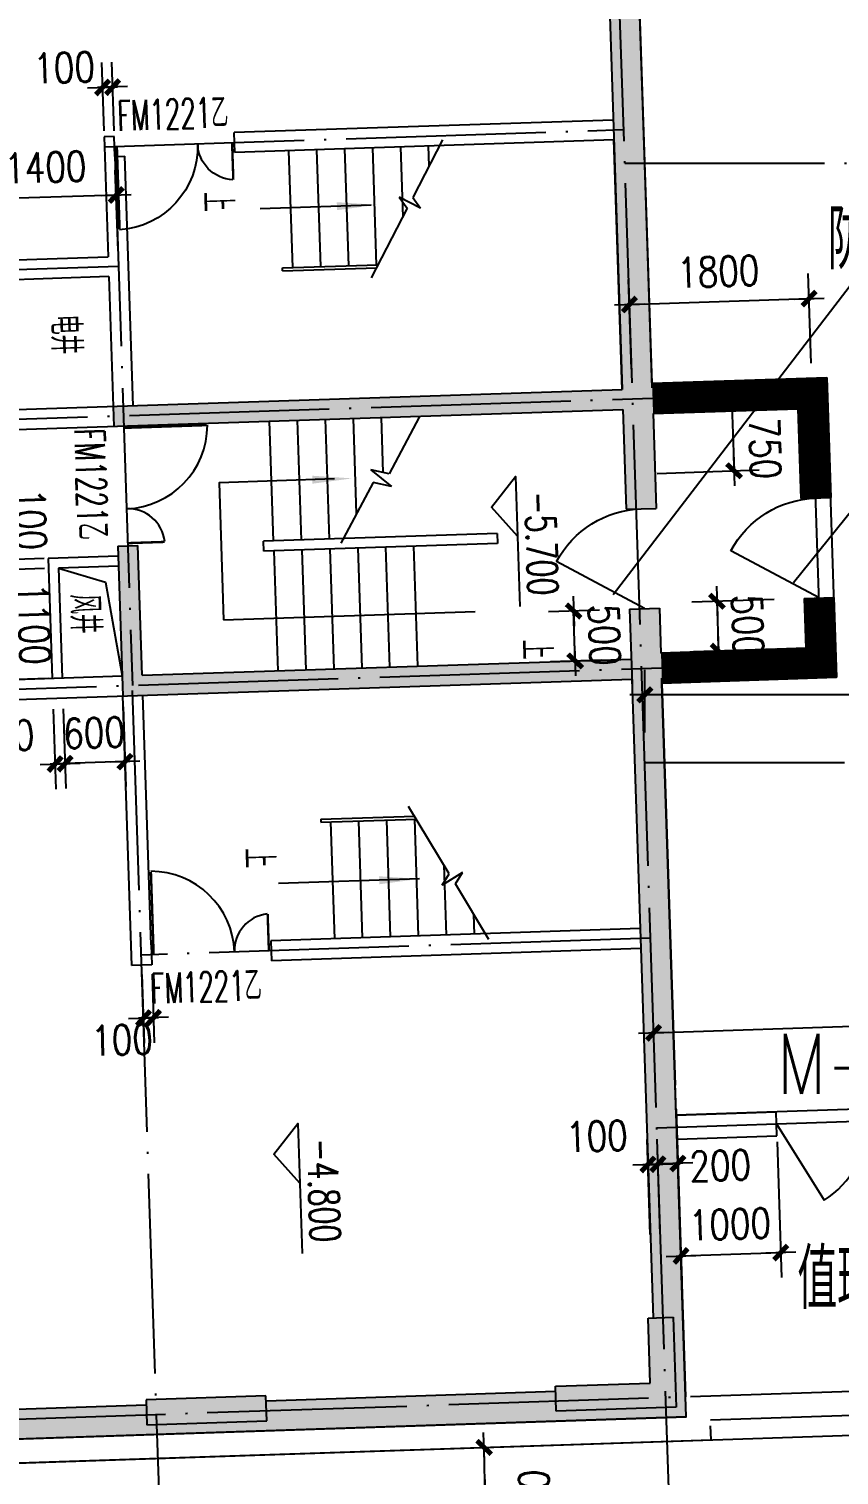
# Model space of a CAD drawing. Extents: x 634182 to 802382, y -1101880 to -864080.
# Drawn here: x 659733 to 667845, y -1014399 to -999921 of the extents above; entities that cross this region are included whole.
import ezdxf
from ezdxf.enums import TextEntityAlignment as Align

# ---------------------------------------------------------------- set-up
doc = ezdxf.new("R2010")
doc.units = 0
doc.header["$LTSCALE"] = 1000
doc.header["$MEASUREMENT"] = 0
doc.linetypes.add('DOTE', pattern=[2.42, 2, -0.2, 0.02, -0.2])
doc.layers.get('0').update_dxf_attribs({"linetype": 'CONTINUOUS'})
doc.layers.get('DEFPOINTS').update_dxf_attribs({"linetype": 'CONTINUOUS'})
for name, color, linetype in [('21', 21, 'CONTINUOUS'), ('AXIS', 3, 'CONTINUOUS'), ('DOTE', 1, 'DOTE'), ('LVTRY', 23, 'CONTINUOUS'), ('PUB_DIM', 3, 'CONTINUOUS'), ('PUB_TEXT', 7, 'CONTINUOUS'), ('STAIR', 2, 'CONTINUOUS'), ('TEXT1', 7, 'CONTINUOUS'), ('WALL', 191, 'CONTINUOUS'), ('WEN', 4, 'CONTINUOUS'), ('WINDOW', 2, 'CONTINUOUS'), ('WINDOW_TEXT', 6, 'CONTINUOUS'), ('防火分區线', 2, 'CONTINUOUS'), ('防火门', 7, 'CONTINUOUS')]:
    doc.layers.add(name, color=color, linetype=linetype)
doc.styles.add('DIM_FONT', font='simplex.shx', dxfattribs={"width": 0.8})
doc.styles.add('SIMPLEX', font='SIMPLEX.SHX')
doc.styles.add('Z', font='romans', dxfattribs={"width": 0.8, "bigfont": 'z'})
doc.dimstyles.new('DIMN', dxfattribs={"dimtxt": 300, "dimasz": 1, "dimexe": 250, "dimexo": 300, "dimgap": 150, "dimtad": 1, "dimdec": 0, "dimzin": 0, "dimdsep": 46, "dimtxsty": 'DIM_FONT', "dimblk": '_DIMX', "dimblk1": '_DIMX', "dimblk2": '_DIMX', "dimcen": 2.5, "dimclrt": 7, "dimadec": 0, "dimazin": 0, "dimtfac": 1, "dimtdec": 0, "dimtix": 1, "dimtmove": 2, "dimatfit": 3, "dimldrblk": '_DIMX', "dimfxl": 0, "dimtolj": 1, "dimtzin": 0, "dimarcsym": 0})

# ---------------------------------------------------------------- blocks, each defined once
blk = doc.blocks.new('M_A17ORW')
at = {"const_width": 0.02}
for points in [[(-0.481, -0.001), (-0.481, -0.308)], [(0.481, 0.001), (0.481, -0.691)]]:
    blk.add_lwpolyline(points, dxfattribs=at)
for centre, radius, start, end in [((-0.501, -0.003), 0.307, 274.2492, 0.2101), ((0.505, 0.002), 0.699, 180.2762, 268.0603)]:
    blk.add_arc(centre, radius, start, end)
blk = doc.blocks.new('_A2AKO')
at = {"const_width": 0.02}
for points in [[(-0.481, -0.001), (-0.481, -0.308)], [(0.481, 0.001), (0.481, -0.691)]]:
    blk.add_lwpolyline(points, dxfattribs=at)
for centre, radius, start, end in [((-0.501, -0.003), 0.307, 274.2492, 0.2101), ((0.505, 0.002), 0.699, 180.2762, 268.0603)]:
    blk.add_arc(centre, radius, start, end)
blk = doc.blocks.new('_DIMX')
blk.add_line((-150, 0), (150, 0))
at = {"const_width": 50}
blk.add_lwpolyline([(-70, -70), (70, 70)], dxfattribs=at)
blk = doc.blocks.new('*D1100')
at = {"color": 0, "linetype": 'ByBlock'}
for p, q in [((660865, -1009388), (660888, -1010074)), ((660966, -1009385), (660988, -1010071)), ((660879, -1009824), (660878, -1009824)), ((660880, -1009824), (660980, -1009821)), ((660880, -1009824), (660980, -1009821)), ((660981, -1009821), (660982, -1009821))]:
    blk.add_line(p, q, dxfattribs=at)
at = {"layer": 'DEFPOINTS', "color": 0, "linetype": 'ByBlock'}
for p in [(660856, -1009088), (660956, -1009085), (660980, -1009821)]:
    blk.add_point(p, dxfattribs=at)
at = {"color": 0, "linetype": 'ByBlock'}
for p, rotation in [((660880, -1009824), 1.900000000153535), ((660980, -1009821), 181.9000000001535)]:
    blk.add_blockref('_DIMX', p, dxfattribs=dict(at, rotation=rotation))
at = {"color": 7, "linetype": 'ByBlock', "insert": (660665, -1010042), "char_height": 300, "attachment_point": 5, "rotation": 1.9, "style": 'DIM_FONT'}
blk.add_mtext('\\A1;100', dxfattribs=at)
blk = doc.blocks.new('*D1101')
at = {"color": 0, "linetype": 'ByBlock'}
for p, q in [((660485, -1000943), (660463, -1000257)), ((660585, -1000940), (660563, -1000254)), ((660470, -1000507), (660469, -1000507)), ((660471, -1000507), (660571, -1000504)), ((660471, -1000507), (660571, -1000504)), ((660572, -1000504), (660573, -1000504))]:
    blk.add_line(p, q, dxfattribs=at)
at = {"layer": 'DEFPOINTS', "color": 0, "linetype": 'ByBlock'}
for p in [(660571, -1000504), (660495, -1001243), (660595, -1001240)]:
    blk.add_point(p, dxfattribs=at)
at = {"color": 0, "linetype": 'ByBlock'}
for p, rotation in [((660471, -1000507), 1.900000000018123), ((660571, -1000504), 181.9000000000181)]:
    blk.add_blockref('_DIMX', p, dxfattribs=dict(at, rotation=rotation))
at = {"color": 7, "linetype": 'ByBlock', "insert": (660085, -1000309), "char_height": 300, "attachment_point": 5, "rotation": 1.9, "style": 'DIM_FONT'}
blk.add_mtext('\\A1;100', dxfattribs=at)
blk = doc.blocks.new('*D1109')
at = {"color": 0, "linetype": 'ByBlock'}
for p, q in [((659226, -1002187), (659199, -1001381)), ((660625, -1002141), (660598, -1001334)), ((660606, -1001584), (659208, -1001630))]:
    blk.add_line(p, q, dxfattribs=at)
at = {"layer": 'DEFPOINTS', "color": 0, "linetype": 'ByBlock'}
for p in [(659207, -1001630), (660635, -1002441), (659236, -1002487)]:
    blk.add_point(p, dxfattribs=at)
at = {"color": 0, "linetype": 'ByBlock'}
for p, rotation in [((659207, -1001630), 181.8999999999922), ((660607, -1001584), 1.899999999992223)]:
    blk.add_blockref('_DIMX', p, dxfattribs=dict(at, rotation=rotation))
at = {"color": 7, "linetype": 'ByBlock', "insert": (659897, -1001307), "char_height": 300, "attachment_point": 5, "rotation": 1.9, "style": 'DIM_FONT'}
blk.add_mtext('\\A1;1400', dxfattribs=at)
blk = doc.blocks.new('_ARROW')
blk.add_solid([(0, 0), (-1, 0.1), (-1, -0.1)])
blk = doc.blocks.new('*D1112')
at = {"color": 0, "linetype": 'ByBlock'}
for p, q in [((659887, -1005224), (659213, -1005247)), ((659890, -1005324), (659216, -1005347)), ((659463, -1005237), (659463, -1005236)), ((659463, -1005238), (659466, -1005338)), ((659463, -1005238), (659466, -1005338)), ((659466, -1005339), (659466, -1005340))]:
    blk.add_line(p, q, dxfattribs=at)
at = {"layer": 'DEFPOINTS', "color": 0, "linetype": 'ByBlock'}
for p in [(660186, -1005214), (659466, -1005338), (660190, -1005314)]:
    blk.add_point(p, dxfattribs=at)
at = {"color": 0, "linetype": 'ByBlock'}
for p, rotation in [((659463, -1005238), 271.9000000000567), ((659466, -1005338), 91.90000000005669)]:
    blk.add_blockref('_DIMX', p, dxfattribs=dict(at, rotation=rotation))
at = {"color": 7, "linetype": 'ByBlock', "insert": (659749, -1004832), "char_height": 300, "attachment_point": 5, "rotation": 271.9, "style": 'DIM_FONT'}
blk.add_mtext('\\A1;100', dxfattribs=at)
blk = doc.blocks.new('*D1114')
at = {"color": 0, "linetype": 'ByBlock'}
for p, q in [((660077, -1006727), (660104, -1007527)), ((660677, -1006707), (660703, -1007507)), ((660094, -1007277), (660093, -1007277)), ((660695, -1007257), (660095, -1007277)), ((660696, -1007257), (660697, -1007257))]:
    blk.add_line(p, q, dxfattribs=at)
at = {"layer": 'DEFPOINTS', "color": 0, "linetype": 'ByBlock'}
for p in [(660067, -1006427), (660667, -1006407), (660095, -1007277)]:
    blk.add_point(p, dxfattribs=at)
at = {"color": 0, "linetype": 'ByBlock'}
for p, rotation in [((660095, -1007277), 1.900000000020034), ((660695, -1007257), 181.90000000002)]:
    blk.add_blockref('_DIMX', p, dxfattribs=dict(at, rotation=rotation))
at = {"color": 7, "linetype": 'ByBlock', "insert": (660385, -1006968), "char_height": 300, "attachment_point": 5, "rotation": 1.9, "style": 'DIM_FONT'}
blk.add_mtext('\\A1;600', dxfattribs=at)
blk = doc.blocks.new('*D1115')
at = {"color": 0, "linetype": 'ByBlock'}
for p, q in [((659977, -1006730), (660004, -1007531)), ((660077, -1006727), (660104, -1007527)), ((659994, -1007281), (659993, -1007281)), ((660095, -1007277), (659995, -1007281)), ((660095, -1007277), (659995, -1007281)), ((660096, -1007277), (660097, -1007277))]:
    blk.add_line(p, q, dxfattribs=at)
at = {"layer": 'DEFPOINTS', "color": 0, "linetype": 'ByBlock'}
for p in [(659967, -1006430), (660067, -1006427), (659995, -1007281)]:
    blk.add_point(p, dxfattribs=at)
at = {"color": 0, "linetype": 'ByBlock'}
for p, rotation in [((659995, -1007281), 1.900000000094942), ((660095, -1007277), 181.900000000095)]:
    blk.add_blockref('_DIMX', p, dxfattribs=dict(at, rotation=rotation))
at = {"color": 7, "linetype": 'ByBlock', "insert": (659479, -1006998), "char_height": 300, "attachment_point": 5, "rotation": 1.9, "style": 'DIM_FONT'}
blk.add_mtext('\\A1;100', dxfattribs=at)
blk = doc.blocks.new('*D1200')
at = {"color": 0, "linetype": 'ByBlock'}
for p, q in [((665955, -1011990), (665923, -1011040)), ((666054, -1011986), (666023, -1011037)), ((665930, -1011290), (665929, -1011290)), ((666031, -1011287), (665931, -1011290)), ((666031, -1011287), (665931, -1011290)), ((666032, -1011287), (666033, -1011287))]:
    blk.add_line(p, q, dxfattribs=at)
at = {"layer": 'DEFPOINTS', "color": 0, "linetype": 'ByBlock'}
for p in [(665931, -1011290), (665965, -1012289), (666064, -1012286)]:
    blk.add_point(p, dxfattribs=at)
at = {"color": 0, "linetype": 'ByBlock'}
for p, rotation in [((665931, -1011290), 1.900000000053519), ((666031, -1011287), 181.9000000000536)]:
    blk.add_blockref('_DIMX', p, dxfattribs=dict(at, rotation=rotation))
at = {"color": 7, "linetype": 'ByBlock', "insert": (665420, -1011007), "char_height": 300, "attachment_point": 5, "rotation": 1.9, "style": 'DIM_FONT'}
blk.add_mtext('\\A1;100', dxfattribs=at)
blk = doc.blocks.new('*D1201')
at = {"color": 0, "linetype": 'ByBlock'}
for p, q in [((666054, -1011986), (666023, -1011037)), ((666254, -1011980), (666223, -1011030)), ((666030, -1011287), (666029, -1011287)), ((666231, -1011280), (666031, -1011287)), ((666231, -1011280), (666031, -1011287)), ((666232, -1011280), (666233, -1011280))]:
    blk.add_line(p, q, dxfattribs=at)
at = {"layer": 'DEFPOINTS', "color": 0, "linetype": 'ByBlock'}
for p in [(666031, -1011287), (666064, -1012286), (666264, -1012280)]:
    blk.add_point(p, dxfattribs=at)
at = {"color": 0, "linetype": 'ByBlock'}
for p, rotation in [((666031, -1011287), 1.900000000040288), ((666231, -1011280), 181.9000000000403)]:
    blk.add_blockref('_DIMX', p, dxfattribs=dict(at, rotation=rotation))
at = {"color": 7, "linetype": 'ByBlock', "insert": (666655, -1011301), "char_height": 300, "attachment_point": 5, "rotation": 1.9, "style": 'DIM_FONT'}
blk.add_mtext('\\A1;200', dxfattribs=at)
blk = doc.blocks.new('_DBLK')
blk.add_line((-0.5, 0), (0, -0.866))
blk.add_arc((-0.5, 0), 1, 300, 0)
at = {"layer": 'WINDOW_TEXT', "style": 'SIMPLEX', "flags": 9}
blk.add_attdef('A', text='', height=1, dxfattribs=at).set_placement((0, 1.5), align=Align.MIDDLE)
blk = doc.blocks.new('*D1587')
at = {"color": 0, "linetype": 'ByBlock'}
for p, q in [((666225, -1011097), (666270, -1012455)), ((667225, -1011063), (667270, -1012421)), ((666262, -1012205), (667261, -1012172)), ((667262, -1012171), (667263, -1012171)), ((666261, -1012205), (666260, -1012205))]:
    blk.add_line(p, q, dxfattribs=at)
at = {"layer": 'DEFPOINTS', "color": 0, "linetype": 'ByBlock'}
for p in [(666215, -1010797), (667215, -1010764), (667261, -1012172)]:
    blk.add_point(p, dxfattribs=at)
at = {"color": 0, "linetype": 'ByBlock'}
for p, rotation in [((666262, -1012205), 1.903031130861246), ((667261, -1012172), 181.9030311308613)]:
    blk.add_blockref('_DIMX', p, dxfattribs=dict(at, rotation=rotation))
at = {"color": 7, "linetype": 'ByBlock', "insert": (666752, -1011888), "char_height": 300, "attachment_point": 5, "rotation": 1.903, "style": 'DIM_FONT'}
blk.add_mtext('\\A1;1000', dxfattribs=at)
blk = doc.blocks.new('*D1672')
at = {"color": 0, "linetype": 'ByBlock'}
for p, q in [((665900, -1006966), (665900, -1006338)), ((671904, -1006966), (671904, -1006338)), ((671903, -1006588), (665901, -1006588))]:
    blk.add_line(p, q, dxfattribs=at)
at = {"layer": 'DEFPOINTS', "color": 0, "linetype": 'ByBlock'}
for p in [(665900, -1006588), (665900, -1007266), (671904, -1007266)]:
    blk.add_point(p, dxfattribs=at)
at = {"color": 0, "linetype": 'ByBlock', "rotation": 180}
blk.add_blockref('_DIMX', (665900, -1006588), dxfattribs=at)
at = {"color": 0, "linetype": 'ByBlock'}
blk.add_blockref('_DIMX', (671904, -1006588), dxfattribs=at)
at = {"color": 7, "linetype": 'ByBlock', "insert": (668902, -1006288), "char_height": 300, "attachment_point": 5, "style": 'DIM_FONT'}
blk.add_mtext('\\A1;6003', dxfattribs=at)
blk = doc.blocks.new('*D1674')
at = {"color": 0, "linetype": 'ByBlock'}
blk.add_arc((650092, -1014594), 14206, 0.004, 1.896, dxfattribs=at)
at = {"layer": 'DEFPOINTS', "color": 0, "linetype": 'ByBlock'}
for p in [(666563, -1014048), (664295, -1014280), (650092, -1014594), (650093, -1014594), (670309, -1014594)]:
    blk.add_point(p, dxfattribs=at)
at = {"color": 0, "linetype": 'ByBlock'}
for p, rotation in [((664291, -1014123), 91.89798346441921), ((664299, -1014594), 270.0020165417326)]:
    blk.add_blockref('_DIMX', p, dxfattribs=dict(at, rotation=rotation))
at = {"color": 7, "linetype": 'ByBlock', "insert": (664788, -1014704), "char_height": 300, "attachment_point": 5, "rotation": 89.5708, "style": 'DIM_FONT'}
blk.add_mtext('\\A1;1.90', dxfattribs=at)
blk = doc.blocks.new('*D1781')
at = {"color": 0, "linetype": 'ByBlock'}
for p, q in [((665447, -1005740), (664937, -1005757)), ((665187, -1005748), (665187, -1005747)), ((665203, -1006249), (665187, -1005749)), ((665464, -1006240), (664954, -1006257)), ((665203, -1006250), (665203, -1006251))]:
    blk.add_line(p, q, dxfattribs=at)
at = {"layer": 'DEFPOINTS', "color": 0, "linetype": 'ByBlock'}
for p in [(665187, -1005749), (665747, -1005730), (665764, -1006230)]:
    blk.add_point(p, dxfattribs=at)
at = {"color": 0, "linetype": 'ByBlock'}
for p, rotation in [((665187, -1005749), 271.9000000000156), ((665203, -1006249), 91.90000000001557)]:
    blk.add_blockref('_DIMX', p, dxfattribs=dict(at, rotation=rotation))
at = {"color": 7, "linetype": 'ByBlock', "insert": (665495, -1005989), "char_height": 300, "attachment_point": 5, "rotation": 271.9, "style": 'DIM_FONT'}
blk.add_mtext('\\A1;500', dxfattribs=at)
blk = doc.blocks.new('*D1783')
at = {"color": 0, "linetype": 'ByBlock'}
for p, q in [((667195, -1005632), (666372, -1005660)), ((666622, -1005650), (666622, -1005649)), ((666622, -1005651), (666638, -1006151)), ((667211, -1006132), (666389, -1006159)), ((666638, -1006152), (666639, -1006153))]:
    blk.add_line(p, q, dxfattribs=at)
at = {"layer": 'DEFPOINTS', "color": 0, "linetype": 'ByBlock'}
for p in [(667494, -1005622), (666638, -1006151), (667511, -1006122)]:
    blk.add_point(p, dxfattribs=at)
at = {"color": 0, "linetype": 'ByBlock'}
for p, rotation in [((666622, -1005651), 271.8999999999755), ((666638, -1006151), 91.89999999997555)]:
    blk.add_blockref('_DIMX', p, dxfattribs=dict(at, rotation=rotation))
at = {"color": 7, "linetype": 'ByBlock', "insert": (666930, -1005891), "char_height": 300, "attachment_point": 5, "rotation": 271.9, "style": 'DIM_FONT'}
blk.add_mtext('\\A1;500', dxfattribs=at)

msp = doc.modelspace()

# ---------------------------------------------------------------- linework, layer by layer
for points in [[(665582.527, -1005583.456), (667990.744, -1002446.06), (670675.773, -1002446.06)], [(667387.587, -1005461.941), (668515.017, -1004066.818), (670671.751, -1004066.818)]]:
    msp.add_lwpolyline(points)
at = {"layer": '21'}
for points in [[(665977.422, -1003621.613, 300, 300, 0), (667576.285, -1003568.574, 300, 300, 0), (667611.098, -1004617.996, 300, 300, 0)], [(667644.253, -1005617.447, 300, 300, 0), (667665.804, -1006267.089, 300, 300, 0), (666066.78, -1006320.134, 300, 300, 0)]]:
    msp.add_lwpolyline(points, format="xyseb", dxfattribs=at)
for points in [[(665481.806, -997734.862), (665771.565, -997425.097), (665713.886, -1004730.83), (666013.843, -1004720.879)], [(665674.1, -1003531.49), (665680.731, -1003731.38), (660576.904, -1003700.581), (660583.535, -1003900.471)], [(660623.323, -1005099.866), (660823.213, -1005093.235), (660673.054, -1006598.987), (660866.313, -1006392.466)], [(665747.042, -1005730.28), (666046.89, -1005720.333), (666005.652, -1013525.992), (666315.446, -1013815.88)], [(660866.313, -1006392.466), (660673.054, -1006598.987), (665763.619, -1006230.005), (665770.25, -1006429.895)], [(665932.562, -1012828.191), (665982.449, -1012826.536), (665954.113, -1013477.833), (666005.652, -1013525.992)], [(666005.652, -1013525.992), (666315.376, -1013815.882), (650614.348, -1014036.574), (650324.204, -1014346.364)], [(662106.229, -1013605.481), (662114.518, -1013855.343), (660906.889, -1013645.267), (660915.178, -1013895.129)], [(665954.113, -1013477.833), (666005.652, -1013525.992), (665004.635, -1013509.331), (665006.287, -1013559.144)]]:
    msp.add_solid(points, dxfattribs=at)
at = {"layer": 'DOTE'}
for p, q in [((666254.186, -1017976.197), (665274.973, -988486.571)), ((660490.705, -1001102.141), (665687.755, -1000929.737)), ((660590.637, -1001098.826), (660769.663, -1006495.858)), ((665698.913, -1001266.093), (684662.048, -1001266.093)), ((660630.411, -1002298.167), (653858.318, -1002522.82)), ((667576.285, -1003568.574), (653908.051, -1004021.996)), ((667665.804, -1006267.089), (667576.285, -1003568.574)), ((667665.804, -1006267.089), (657771.313, -1006595.323)), ((661158.488, -1018218.823), (660769.594, -1006495.753)), ((665897.954, -1007266.093), (684662.048, -1007266.093)), ((665956.309, -1009025.177), (660859.113, -1009194.269)), ((666019.296, -1010923.414), (676408.816, -1010578.208)), ((649425.857, -1014176.244), (672108.094, -1013422.596))]:
    msp.add_line(p, q, dxfattribs=at)
at = {"layer": 'LVTRY'}
msp.add_lwpolyline([(660030.418, -1005319.644), (660498.953, -1005458.607), (660666.423, -1006399.097)], dxfattribs=at)
at = {"layer": 'PUB_DIM'}
for points in [[(663159.733, -1001684.314), (662046.84, -1001721.233)], [(662793.044, -1004426.883), (661636.829, -1004465.239), (661682.365, -1005837.903)], [(664623.783, -1005000.703), (664363.974, -1004709.157), (664603.89, -1004401.033), (664647.149, -1005705.058)], [(661682.365, -1005837.903), (664200.657, -1005754.363)], [(663643.689, -1008431.074), (662230.961, -1008477.939)], [(662444.403, -1011477.636), (662184.594, -1011186.09), (662424.51, -1010877.966), (662467.769, -1012181.992)]]:
    msp.add_lwpolyline(points, dxfattribs=at)
at = {"layer": 'STAIR'}
for p, q in [((662332.913, -1001140.929), (662371.705, -1002310.286)), ((662612.759, -1001131.645), (662651.551, -1002301.002)), ((662892.605, -1001122.362), (662931.397, -1002291.719)), ((663172.451, -1001113.079), (663211.243, -1002282.435)), ((663172.451, -1001113.079), (663211.243, -1002282.435)), ((663452.298, -1001103.819), (663475.474, -1001802.455)), ((663873.804, -1001030.78), (663575.828, -1001608.042)), ((663732.144, -1001094.536), (663738.711, -1001292.492)), ((663520.786, -1001714.674), (663159.691, -1002414.217)), ((663654.939, -1001716.4), (663441.675, -1001606.316)), ((663441.675, -1001606.316), (663520.786, -1001714.674)), ((663575.828, -1001608.042), (663654.939, -1001716.4)), ((662271.76, -1002313.601), (663228.002, -1002281.879)), ((662272.754, -1002343.585), (662271.76, -1002313.601)), ((662272.754, -1002343.585), (663212.237, -1002312.419)), ((663641.564, -1003809.619), (663339.248, -1004375.806)), ((663156.915, -1004335.131), (663362.717, -1004501.7)), ((663339.248, -1004375.806), (663156.915, -1004335.131)), ((663180.384, -1004461.024), (662855.578, -1005069.331)), ((663362.717, -1004501.7), (663180.384, -1004461.024)), ((662655.001, -1007834.026), (663594.484, -1007802.86)), ((663941.969, -1008378.842), (663535.306, -1007704.768)), ((662655.001, -1007834.026), (662655.996, -1007864.01)), ((662655.996, -1007864.01), (663612.238, -1007832.288)), ((662794.732, -1009030.051), (662755.941, -1007860.694)), ((663074.578, -1009020.767), (663035.787, -1007851.411)), ((663354.424, -1009011.484), (663315.633, -1007842.127)), ((663634.27, -1009002.201), (663595.479, -1007832.844)), ((663634.27, -1009002.201), (663595.479, -1007832.844)), ((664075.713, -1008368.229), (663870.214, -1008492.205)), ((663870.214, -1008492.205), (663941.969, -1008378.842)), ((663914.116, -1008992.893), (663890.94, -1008294.257)), ((664003.957, -1008481.592), (664075.713, -1008368.229)), ((664339.535, -1009037.837), (664003.957, -1008481.592)), ((664193.962, -1008983.61), (664187.395, -1008785.653))]:
    msp.add_line(p, q, dxfattribs=at)
at = {"layer": 'WALL'}
for p, q in [((665972.449, -1003471.696), (665771.565, -997425.097)), ((665481.806, -997734.862), (665674.1, -1003531.49)), ((665584.584, -1000833.022), (661786.763, -1000959.009)), ((660587.422, -1000998.795), (660487.387, -1001002.114)), ((660487.387, -1001002.114), (660527.171, -1002201.406)), ((660594.052, -1001198.637), (660587.421, -1000998.747)), ((661793.392, -1001158.851), (661786.761, -1000958.961)), ((665591.212, -1001032.864), (661793.392, -1001158.851)), ((665674.1, -1003531.49), (665591.212, -1001032.864)), ((660594.052, -1001198.637), (660693.906, -1001195.324)), ((660776.794, -1003693.95), (660693.906, -1001195.324)), ((656529.37, -1002334.026), (660527.171, -1002201.406)), ((660533.802, -1002401.296), (659334.462, -1002441.082)), ((660533.802, -1002401.296), (660583.535, -1003900.471)), ((665972.449, -1003471.696), (667721.229, -1003413.683)), ((667721.229, -1003413.683), (667761.015, -1004613.023)), ((659377.564, -1003740.367), (665674.1, -1003531.49)), ((658984.415, -1003953.519), (665680.733, -1003731.38)), ((665680.733, -1003731.38), (665713.888, -1004730.83)), ((665982.387, -1003771.531), (667431.341, -1003723.465)), ((665982.387, -1003771.531), (666013.843, -1004720.879)), ((667431.341, -1003723.465), (667461.18, -1004622.97)), ((667461.18, -1004622.97), (667761.015, -1004613.023)), ((665713.888, -1004730.83), (666013.843, -1004720.879)), ((664421.134, -1004973.204), (662082.33, -1005050.79)), ((662085.645, -1005150.735), (662082.33, -1005050.79)), ((664424.359, -1005073.152), (662085.645, -1005150.735)), ((664421.134, -1004973.204), (664424.359, -1005073.152)), ((660626.639, -1005199.811), (659927.157, -1005223.015)), ((659927.157, -1005223.015), (659966.942, -1006422.301)), ((660623.323, -1005099.866), (660823.213, -1005093.235)), ((660623.323, -1005099.866), (660673.054, -1006598.987)), ((660866.313, -1006392.466), (660823.213, -1005093.235)), ((660629.954, -1005299.756), (660030.418, -1005319.644)), ((660030.418, -1005319.644), (660066.887, -1006418.985)), ((667494.335, -1005622.42), (667794.17, -1005612.473)), ((667494.335, -1005622.42), (667510.913, -1006122.145)), ((667794.17, -1005612.473), (667820.695, -1006412.034)), ((665747.043, -1005730.28), (666046.958, -1005720.331)), ((665747.043, -1005730.28), (665771.914, -1006479.999)), ((666046.958, -1005720.331), (666061.865, -1006170.215)), ((660866.313, -1006392.466), (665763.619, -1006230.005)), ((667510.913, -1006122.145), (666061.865, -1006170.215)), ((657674.703, -1006698.452), (665770.25, -1006429.895)), ((657867.962, -1006491.931), (660666.423, -1006399.097)), ((665770.25, -1006429.895), (665856.455, -1009028.49)), ((667820.695, -1006412.034), (666071.753, -1006470.052)), ((666071.753, -1006470.052), (666205.306, -1010497.002)), ((660762.483, -1009297.529), (660672.963, -1006598.99)), ((660955.742, -1009091.008), (660872.853, -1006592.359)), ((665853.139, -1008928.545), (662155.173, -1009051.219)), ((660955.833, -1009091.005), (660955.742, -1009091.008)), ((660955.833, -1009091.005), (660962.464, -1009290.895)), ((662155.173, -1009051.219), (662161.804, -1009251.109)), ((665859.77, -1009128.435), (662161.804, -1009251.109)), ((665856.455, -1009028.49), (665982.449, -1012826.536)), ((660962.464, -1009290.895), (660762.483, -1009297.529)), ((666213.261, -1010736.87), (666308.712, -1013614.948)), ((666215.268, -1010796.837), (667214.702, -1010763.629)), ((667222.672, -1011003.497), (667214.702, -1010763.629)), ((666223.224, -1011036.705), (667222.672, -1011003.497)), ((665932.562, -1012828.191), (666182.424, -1012819.902)), ((665954.113, -1013477.833), (665932.562, -1012828.191)), ((666182.424, -1012819.902), (666212.264, -1013719.407)), ((662106.229, -1013605.481), (660906.889, -1013645.267)), ((662114.518, -1013855.343), (662106.229, -1013605.481)), ((662107.882, -1013655.294), (665006.287, -1013559.144)), ((665004.635, -1013509.331), (665954.113, -1013477.833)), ((665012.924, -1013759.193), (665004.635, -1013509.331)), ((658659.779, -1013769.68), (660908.541, -1013695.08)), ((660906.889, -1013645.267), (660915.178, -1013895.129)), ((666212.264, -1013719.407), (665012.924, -1013759.193)), ((666556.64, -1013847.901), (671304.108, -1013690.411)), ((650092.225, -1014594.192), (671310.979, -1013890.293)), ((666315.446, -1013815.88), (650324.204, -1014346.364)), ((660915.178, -1013895.129), (662114.518, -1013855.343))]:
    msp.add_line(p, q, dxfattribs=at)
for points in [[(670969.365, -973139.448), (670969.365, -973139.448), (670720.646, -965643.597), (654729.491, -966174.079), (655259.944, -982165.17), (649263.175, -982364.103), (650324.136, -1014346.366), (666315.446, -1013815.88), (666070.143, -1006420.045)], [(654481.667, -965942.168), (655012.119, -981933.259), (649015.35, -982132.192), (650092.225, -1014594.192), (666563.27, -1014047.791), (666558.594, -1013906.825)], [(665973.762, -1003514.187), (665771.8, -997425.09)]]:
    msp.add_lwpolyline(points, dxfattribs=at)
at = {"layer": 'WINDOW'}
for p, q in [((662182.275, -1005047.474), (662142.489, -1003848.134)), ((662462.121, -1005038.191), (662422.335, -1003838.851)), ((662741.967, -1005028.907), (662702.181, -1003829.567)), ((663013.642, -1004773.304), (662982.027, -1003820.284)), ((663280.172, -1004362.627), (663261.873, -1003811)), ((662185.59, -1005147.419), (662225.377, -1006346.76)), ((662465.436, -1005138.136), (662505.223, -1006337.476)), ((662745.283, -1005128.853), (662785.069, -1006328.193)), ((663025.129, -1005119.569), (663064.915, -1006318.909)), ((663304.975, -1005110.286), (663344.761, -1006309.626)), ((663584.821, -1005101.002), (663624.607, -1006300.342))]:
    msp.add_line(p, q, dxfattribs=at)
at = {"layer": '防火分區线'}
msp.add_lwpolyline([(684322.048, -1007266.093), (676911.832, -1007265.812), (676312.451, -1010461.344), (666215.311, -1010796.835), (666071.801, -1006470.05), (667820.695, -1006412.034), (667721.229, -1003413.683), (665972.352, -1003471.689), (665771.8, -997425.09), (664272.429, -997474.829), (664071.838, -991428.087), (667320.144, -991320.33), (667217.363, -988222.034), (663969.057, -988329.792), (663768.437, -982283.2), (671264.392, -982034.6), (671071.424, -976216.093), (672673.413, -976216.093), (672813.527, -975916.093), (672714.396, -972931.477), (670964.39, -972989.531), (669930.672, -943360.583)], dxfattribs=at)

# ---------------------------------------------------------------- block references
at = {"layer": 'PUB_DIM', "yscale": 400, "zscale": 400}
for p, xscale, rotation in [((663216.569, -1001682.429), 400, 1.899999999999999), ((662970.762, -1004420.988), -400, 181.9), ((663640.558, -1008431.178), -400, 181.9)]:
    msp.add_blockref('_ARROW', p, dxfattribs=dict(at, xscale=xscale, rotation=rotation))
at = {"layer": 'WINDOW'}
for name, p, xscale, yscale, zscale, rotation in [('_A2AKO', (661190.407, -1001078.799), 1200, -1200, 1200, 181.9), ('M_A17ORW', (660703.184, -1004492.353), -1200, -1200, 1200, 271.9), ('_DBLK', (667627.675, -1005117.722), -1000, 1000, 1000, 271.9), ('_DBLK', (665880.443, -1005225.58), -1000, 1000, 1000, 271.897730082), ('_A2AKO', (661558.819, -1009171.057), -1200, -1200, 1200, 1.899999999999999), ('_DBLK', (667668.439, -1010868.619), 900, 900, 900, 1.903031131000002)]:
    msp.add_blockref(name, p, dxfattribs=dict(at, xscale=xscale, yscale=yscale, zscale=zscale, rotation=rotation))

# ---------------------------------------------------------------- texts
at = {"layer": 'PUB_DIM', "style": 'DIM_FONT', "width": 0.7}
for s, p in [('-5.700', (664865.152, -1005071.452)), ('-4.800', (662685.772, -1011548.385))]:
    msp.add_text(s, height=300, rotation=271.9, dxfattribs=at).set_placement(p, align=Align.MIDDLE)
at = {"layer": 'PUB_TEXT', "style": 'Z', "width": 0.7}
for s, p in [('防护密闭门', (667731.09, -1002328.819)), ('值班室', (667427.264, -1012735.078))]:
    msp.add_text(s, height=600, dxfattribs=at).set_placement(p)
msp.add_text('上', height=300, rotation=271.9, dxfattribs=at).set_placement((664818.069, -1006231.702), align=Align.MIDDLE_RIGHT)
at = {"layer": 'TEXT1', "style": 'Z', "width": 0.7}
for s, p in [('上', (661469.77, -1001556.187)), ('电井', (659947.126, -1002786.148)), ('风井', (660139.793, -1005581.615)), ('上', (661883.88, -1008126.274))]:
    msp.add_text(s, height=300, rotation=271.9, dxfattribs=at).set_placement(p)
at = {"layer": 'WEN', "ltscale": 1500, "style": 'DIM_FONT', "width": 0.8}
msp.add_text('M-1', height=600, dxfattribs=at).set_placement((667223.495, -1010581.97))
at = {"layer": '防火门', "style": 'Z', "width": 0.6}
for rotation, p in [(1.9, (660621.133, -1000941.322)), (271.9, (660188.368, -1003928.451)), (1.9, (660956.236, -1009679.032))]:
    msp.add_text('FM1221乙', height=300, rotation=rotation, dxfattribs=at).set_placement(p)

# ---------------------------------------------------------------- dimensions: what is measured, and where the dimension line sits
dim = msp.add_linear_dim(base=(665900.395, -1006588.475), p1=(671903.706, -1007266.093), p2=(665900.395, -1007266.012), dimstyle='DIMN')
dim.commit()
dim.dimension.update_dxf_attribs({"geometry": '*D1672', "text_midpoint": (668902.05, -1006288.475)})
dim = msp.add_angular_dim_2l(base=(664295.243, -1014280.147), line1=((650093.225, -1014594.192), (670308.9, -1014594.192)), line2=((650092.225, -1014594.192), (666563.27, -1014047.791)), text='1.90', dimstyle='DIMN', override={"dimdec": 2, "dimadec": 2, "dimtdec": 2})
dim.commit()
dim.dimension.update_dxf_attribs({"geometry": '*D1674', "text_midpoint": (664788.455, -1014704.285), "dimtype": 130})
at = {"layer": 'AXIS'}
msp.add_linear_dim(base=(666793.498, -1004345.273), p1=(665697.623, -1003630.895), p2=(665722.5, -1004380.801), angle=271.9, location=(667103.058, -1004120.634), dimstyle='DIMN', dxfattribs=at).render()
at = {"layer": 'PUB_DIM'}
for base, p1, p2, angle, picture, middle in [((660570.997, -1000503.654), (660495.375, -1001242.918), (660595.411, -1001239.599), 1.9, '*D1101', (660084.537, -1000309.125)), ((659466.077, -1005338.365, -284.642), (660186.34, -1005214.417, -284.642), (660189.655, -1005314.362, -284.642), 271.9, '*D1112', (659749.447, -1004832.1, -284.642)), ((659995.417, -1007280.679, -284.642), (660067.159, -1006427.184, -284.642), (659967.214, -1006430.499, -284.642), 181.9, '*D1115', (659478.848, -1006997.65, -284.642)), ((660980.042, -1009820.774), (660855.538, -1009088.15), (660955.628, -1009084.829), 1.9, '*D1100', (660665.055, -1010041.89)), ((665931.362, -1011290.016, -284.642), (666064.372, -1012286.153, -284.642), (665964.517, -1012289.466, -284.642), 181.9, '*D1200', (665419.691, -1011006.825, -284.642)), ((666031.217, -1011286.703, -284.642), (666264.362, -1012279.519, -284.642), (666064.372, -1012286.153, -284.642), 181.9, '*D1201', (666655.259, -1011300.908, -284.642))]:
    dim = msp.add_linear_dim(base=base, p1=p1, p2=p2, angle=angle, dimstyle='DIMN', dxfattribs=at)
    dim.commit()
    dim.dimension.update_dxf_attribs({"geometry": picture, "text_midpoint": middle, "dimtype": 129})
for p1, p2, distance, picture, middle in [((660635.141, -1002440.751, -284.642), (659235.911, -1002487.168, -284.642), -857.255, '*D1109', (659897.157, -1001307.34, -284.642)), ((667494.335, -1005622.424), (667510.913, -1006122.149), -872.952, '*D1783', (666929.987, -1005891.282)), ((665763.621, -1006230.009), (665747.043, -1005730.284), 560.543, '*D1781', (665494.932, -1005988.785)), ((660666.604, -1006407.298, -284.642), (660067.159, -1006427.184, -284.642), 850.647, '*D1114', (660385.138, -1006967.585, -284.642))]:
    dim = msp.add_aligned_dim(p1=p1, p2=p2, distance=distance, dimstyle='DIMN', dxfattribs=at)
    dim.commit()
    dim.dimension.update_dxf_attribs({"geometry": picture, "text_midpoint": middle})
for p1, p2, distance in [((665777.277, -1003628.253), (667576.287, -1003568.574), 948.477), ((660189.655, -1005314.362, -284.642), (660226.124, -1006413.703, -284.642), -723.977)]:
    msp.add_aligned_dim(p1=p1, p2=p2, distance=distance, dimstyle='DIMN', dxfattribs=at).render()
msp.add_aligned_dim(p1=(666019.28, -1010923.415), p2=(672018.432, -1010724.085), distance=951.763, text='6000', dimstyle='DIMN', dxfattribs=at).render()
at = {"layer": 'PUB_DIM', "ltscale": 1500}
dim = msp.add_aligned_dim(p1=(666215.266, -1010796.837), p2=(667214.705, -1010763.629), distance=-1408.659, dimstyle='DIMN', dxfattribs=at)
dim.commit()
dim.dimension.update_dxf_attribs({"geometry": '*D1587', "text_midpoint": (666751.802, -1011888.28)})

doc.saveas('drawing.dxf')
